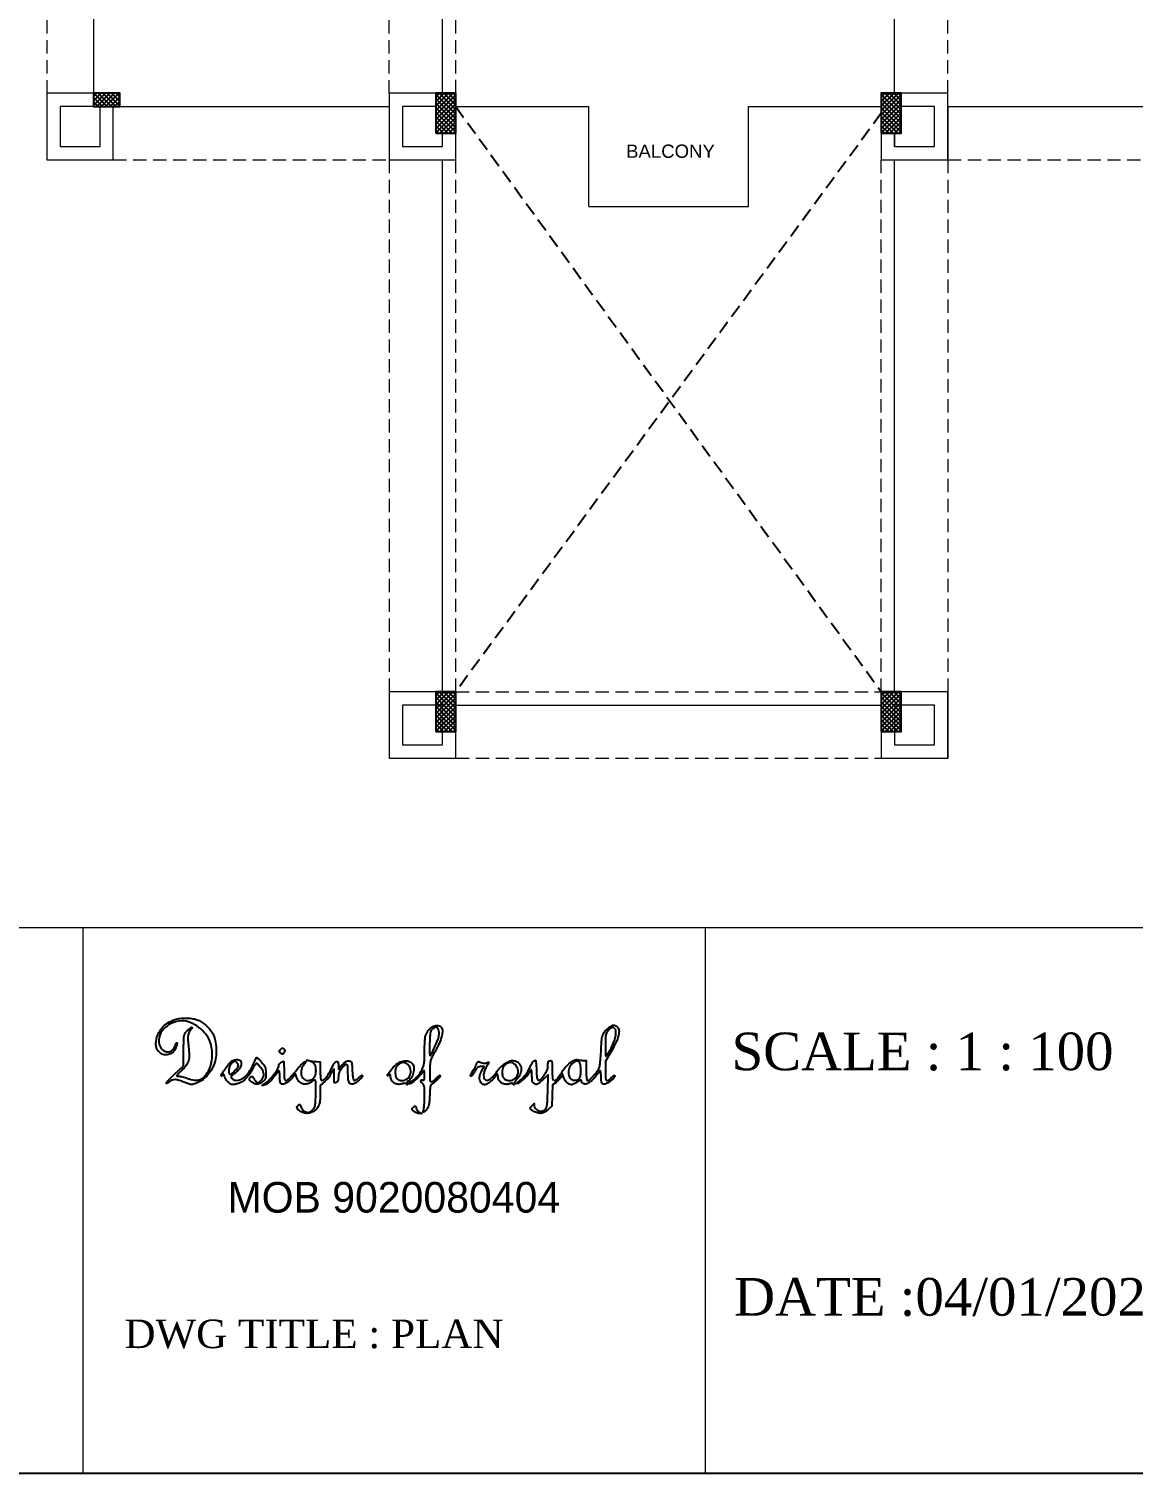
# Model space of a CAD drawing. Header units: centimetres. Extents: x -223085 to -5411, y 68813 to 74618.
# Drawn here: x -217642 to -215982, y 68817 to 70989 of the extents above; entities that cross this region are included whole.
import ezdxf

# ---------------------------------------------------------------- set-up
doc = ezdxf.new("R2010")
doc.units = ezdxf.units.CM
doc.linetypes.add('DASHED2', pattern=[0.375, 0.25, -0.125])
for name, color, linetype in [('A TEXT FRAME', 253, 'Continuous'), ('COLUMN', 6, 'Continuous'), ('WALLL', 7, 'Continuous')]:
    doc.layers.add(name, color=color, linetype=linetype)
doc.styles.add('ARI', font='arial.ttf')
doc.styles.get("Standard").update_dxf_attribs({"font": 'arial.ttf'})

# ---------------------------------------------------------------- blocks, each defined once
blk = doc.blocks.new('sfdsf')
blk.add_line((-33878.72, -54248.74), (-33878.72, -54458.74))
blk = doc.blocks.new('CVVX')
at = {"lineweight": 5}
for p, q in [((71152.14, -85049.75), (72108.68, -85049.75)), ((71413.76, -85049.75), (71413.76, -85241.06)), ((71632.06, -85049.75), (71632.06, -85241.06))]:
    blk.add_line(p, q, dxfattribs=at)
for points in [[(71454.24, -85082.2, -0.056796), (71455.62, -85082.97, -0.03026), (71457.14, -85084.21, -0.030278), (71458.49, -85085.61, -0.059459), (71459.35, -85086.9, -0.063447), (71460.22, -85089.35, -0.045502), (71460.58, -85092.23, -0.044589), (71460.42, -85095.21, -0.053275), (71459.72, -85097.92, -0.055354), (71458.71, -85099.91, -0.045165), (71457.23, -85101.79, -0.04615), (71455.48, -85103.32, -0.067334), (71453.68, -85104.28, -0.017298), (71452.53, -85104.67, -0.083524), (71451.85, -85104.75, -0.071528), (71451.14, -85104.61, -0.010704), (71449.76, -85104.11, 0.015999), (71447.58, -85103.33, 0.060974), (71446.16, -85103.06, 0.101172), (71445.12, -85103.2, 0.104525), (71444.24, -85103.74, -0.027547), (71443.87, -85104.05, -0.042758), (71443.52, -85104.27, -0.052146), (71443.23, -85104.38, -0.268728), (71443.07, -85104.34, -0.391095), (71443.06, -85104.15, -0.006763), (71443.81, -85103.29, -0.013149), (71444.77, -85102.28, -0.007891), (71445.96, -85101.13), (71449.11, -85098.17), (71449.13, -85093.39, -0.002569), (71449.17, -85089.16, -0.039484), (71449.3, -85087.71, -0.101595), (71449.66, -85086.8, -0.052062), (71450.44, -85085.84, -0.028904), (71451.28, -85085.1, -0.080515), (71451.96, -85084.71, -0.642325), (71452.1, -85084.86, -0.093008), (71451.8, -85085.34, 0.068833), (71451.08, -85086.41, 0.077793), (71450.7, -85087.6, 0.053223), (71450.64, -85089.17, 0.015768), (71450.86, -85091.58, -0.024876), (71451.09, -85094.52, -0.076771), (71450.83, -85096.49, -0.090731), (71450.03, -85098.1, -0.044157), (71448.49, -85099.83, 0.004742), (71447.8, -85100.49, 0.00736), (71447.21, -85101.07, 0.002912), (71446.73, -85101.58, 0.191987), (71446.68, -85101.69, 0.329584), (71446.73, -85101.75, 0.028181), (71446.95, -85101.81, 0.028591), (71447.25, -85101.84, 0.017571), (71447.6, -85101.86, -0.050521), (71448.08, -85101.91, -0.014368), (71448.81, -85102.08, -0.014316), (71449.62, -85102.32, -0.014708), (71450.41, -85102.6, 0.061342), (71452.96, -85103.26, 0.129252), (71454.96, -85103, 0.124888), (71456.63, -85101.78, 0.055316), (71458.13, -85099.49, 0.066137), (71458.85, -85097.44, 0.042797), (71459.15, -85094.95, 0.041464), (71459.02, -85092.33, 0.048837), (71458.45, -85089.92, 0.086028), (71456.95, -85087.16, 0.063376), (71454.46, -85084.72, 0.064413), (71451.48, -85083.03, 0.097781), (71448.57, -85082.45, 0.11776), (71444.72, -85083.37, 0.114887), (71441.66, -85085.94, 0.138644), (71440.39, -85089.21, 0.200841), (71441.3, -85092.13, 0.08771), (71442.33, -85092.98, 0.121187), (71443.48, -85093.31, 0.129268), (71444.6, -85093.07, 0.107665), (71445.54, -85092.29, 0.021846), (71445.83, -85091.88, 0.023752), (71446.08, -85091.45, 0.024121), (71446.26, -85091.07, 0.097228), (71446.31, -85090.82, -0.063691), (71446.34, -85090.62, -0.051663), (71446.41, -85090.41, -0.053395), (71446.53, -85090.24, -0.085949), (71446.66, -85090.12, -0.618547), (71446.84, -85090.23, -0.045168), (71446.7, -85090.96, -0.031972), (71446.36, -85091.94, -0.039632), (71445.91, -85092.81, -0.118898), (71444.86, -85093.84, -0.104648), (71443.4, -85094.34, -0.105425), (71441.87, -85094.21, -0.122445), (71440.62, -85093.46, -0.06686), (71439.91, -85092.52, -0.077755), (71439.51, -85091.48, -0.068477), (71439.42, -85090.25, -0.038894), (71439.64, -85088.78, -0.062869), (71440.45, -85086.52, -0.071579), (71441.78, -85084.64, -0.067953), (71443.65, -85083.14, -0.049411), (71446.06, -85082, -0.057214), (71447.92, -85081.56, -0.035087), (71450.17, -85081.46, -0.035103), (71452.41, -85081.68, -0.057679)], [(71539.39, -85084.53, -0.193707), (71539.91, -85085.76, -0.065721), (71539.7, -85087.72, -0.047036), (71538.8, -85090.28, -0.022599), (71537.21, -85093.37, 0.011087), (71536.19, -85095.25, 0.05444), (71535.75, -85096.37, 0.051096), (71535.56, -85097.59, 0.009043), (71535.48, -85099.9, 0.006044), (71535.47, -85101.3, 0.00969), (71535.5, -85102.5, 0.003951), (71535.55, -85103.5, 0.290155), (71535.64, -85103.63, 0.107176), (71536.11, -85103.71, 0.105173), (71536.58, -85103.59, 0.067709), (71537.1, -85103.23, 0.020958), (71537.79, -85102.55, -0.015), (71538.22, -85102.12, -0.02477), (71538.61, -85101.78, -0.02209), (71538.94, -85101.55, -0.353016), (71539.06, -85101.56, -0.369108), (71539.09, -85101.94, -0.025332), (71538.37, -85102.82, -0.031942), (71537.48, -85103.7, -0.058952), (71536.63, -85104.28, 0.073643), (71536.02, -85104.72, 0.132611), (71535.71, -85105.24, 0.053591), (71535.56, -85106.15, 0.004458), (71535.44, -85108.55, -0.007732), (71535.33, -85110.52, -0.029396), (71535.17, -85111.75, -0.047209), (71534.92, -85112.6, -0.066098), (71534.53, -85113.3, -0.03092), (71533.86, -85114.09, -0.09929), (71533.29, -85114.49, -0.546519), (71533.1, -85114.35, -0.118423), (71533.23, -85113.87, 0.092335), (71533.39, -85113.36, 0.009822), (71533.52, -85112.12, 0.011818), (71533.61, -85110.63, 0.009136), (71533.64, -85108.99, 0.004435), (71533.61, -85106.54, 0.037404), (71533.51, -85105.44, 0.090021), (71533.28, -85104.8, 0.108771), (71532.85, -85104.33, -0.089901), (71532.4, -85103.88, -0.205945), (71532.31, -85103.42, -0.306722), (71532.58, -85103.17, -0.134674), (71533.09, -85103.22, 0.217563), (71533.35, -85103.2, 0.201251), (71533.52, -85102.99, 0.064486), (71533.6, -85102.48, 0.009826), (71533.61, -85101.43, 0.005339), (71533.59, -85100.31, 0.07892), (71533.51, -85099.92, 0.518083), (71533.37, -85099.88, 0.080982), (71533.15, -85100.14, -0.043385), (71531.92, -85101.77, -0.034877), (71530.34, -85103.3, -0.030923), (71528.84, -85104.41, -0.35393), (71528.15, -85104.34, -0.386642), (71528.15, -85104.23, -0.044453), (71528.33, -85104.04, -0.035518), (71528.64, -85103.82, -0.019883), (71529.03, -85103.6, 0.052285), (71530.09, -85102.9, 0.037006), (71531.12, -85101.91, 0.034763), (71532.06, -85100.7, 0.032284), (71532.85, -85099.35, 0.041101), (71533.26, -85098.33, 0.042328), (71533.49, -85097.27, 0.02658), (71533.61, -85095.82, 0.006193), (71533.64, -85093.38, -0.007512), (71533.66, -85091.6, -0.008521), (71533.74, -85089.9, -0.00787), (71533.86, -85088.45, -0.045954), (71534, -85087.71, -0.09252), (71534.93, -85085.85, -0.097863), (71536.45, -85084.5, -0.123564), (71538.08, -85084.02, -0.209458)], [(71601.25, -85084.56, -0.191515), (71601.84, -85085.77, -0.083686), (71601.68, -85087.57, -0.051137), (71600.75, -85090.05, -0.017995), (71598.94, -85093.4), (71597.08, -85096.56), (71597.08, -85099.95, 0.012719), (71597.14, -85102.43, 0.16676), (71597.48, -85103.27, 0.393943), (71598.07, -85103.33, 0.045345), (71599.15, -85102.36, -0.024359), (71599.52, -85102, -0.03933), (71599.87, -85101.73, -0.047197), (71600.16, -85101.58, -0.299905), (71600.32, -85101.61, -0.372939), (71600.34, -85102, -0.029127), (71599.63, -85102.84, -0.034074), (71598.7, -85103.7, -0.049004), (71597.75, -85104.32, -0.065563), (71596.69, -85104.7, -0.253478), (71596.04, -85104.52, -0.170756), (71595.68, -85103.77, -0.029806), (71595.58, -85102.19, 0.015791), (71595.56, -85101.34, 0.026239), (71595.47, -85100.63, 0.024533), (71595.36, -85100.1, 0.338227), (71595.21, -85099.99, 0.073322), (71595.07, -85100.01, 0.087482), (71594.95, -85100.07, 0.100035), (71594.87, -85100.16, 0.132124), (71594.84, -85100.27, -0.149645), (71594.78, -85100.45, -0.007373), (71594.43, -85100.94, -0.011386), (71593.99, -85101.52, -0.007932), (71593.46, -85102.16, -0.039291), (71591.87, -85103.76, -0.099153), (71590.44, -85104.56, -0.197011), (71589.39, -85104.48, -0.215671), (71588.75, -85103.69, 0.061704), (71588.59, -85103.29, 0.309889), (71588.39, -85103.19, 0.109517), (71588.06, -85103.31, 0.006601), (71587.17, -85103.9, -0.018531), (71586.59, -85104.26, -0.020408), (71586.01, -85104.57, -0.020301), (71585.49, -85104.78, -0.090067), (71585.17, -85104.84, -0.114236), (71584.39, -85104.66, -0.073587), (71583.62, -85104.13, -0.066088), (71582.96, -85103.34, -0.059887), (71582.51, -85102.37), (71582.06, -85101.02), (71581.54, -85102.09, -0.048933), (71581.25, -85102.57, -0.024461), (71580.8, -85103.1, -0.024022), (71580.28, -85103.62, -0.032519), (71579.75, -85104.03), (71578.49, -85104.89), (71578.36, -85108.63), (71578.23, -85112.36), (71576.84, -85113.64, -0.049293), (71575.71, -85114.49, -0.100382), (71574.67, -85114.86, -0.099459), (71573.56, -85114.8, -0.047765), (71572.22, -85114.31, -0.023725), (71571.15, -85113.75, -0.155916), (71570.76, -85113.3, -0.242991), (71570.79, -85112.82, -0.061598), (71571.28, -85112.19), (71572.07, -85111.39), (71572.07, -85112.2, 0.145017), (71572.28, -85112.88, 0.079591), (71572.86, -85113.54, 0.074605), (71573.68, -85114.01, 0.09508), (71574.52, -85114.17, 0.079063), (71574.88, -85114.12, 0.041372), (71575.29, -85113.94, 0.039829), (71575.7, -85113.69, 0.048604), (71576.03, -85113.39, 0.103354), (71576.41, -85112.73, 0.048906), (71576.64, -85111.76, 0.023303), (71576.77, -85110.17, 0.003542), (71576.86, -85106.97), (71576.98, -85101.33), (71575.1, -85103.09, -0.00499), (71573.72, -85104.35, -0.07773), (71573.18, -85104.7, -0.179414), (71572.72, -85104.73, -0.050809), (71572.05, -85104.46, -0.105153), (71571.69, -85104.15, -0.097995), (71571.47, -85103.71, -0.055065), (71571.36, -85103.03, -0.01239), (71571.33, -85101.84, 0.011807), (71571.31, -85100.99, 0.019585), (71571.24, -85100.27, 0.014415), (71571.16, -85099.72, 0.370096), (71571.05, -85099.63, 0.210278), (71570.91, -85099.69, 0.022207), (71570.68, -85099.99, 0.024433), (71570.42, -85100.38, 0.017214), (71570.18, -85100.84, -0.075692), (71569.47, -85101.86, -0.025499), (71568.15, -85103.12, -0.021272), (71566.75, -85104.22, -0.169122), (71565.98, -85104.45, -0.374132), (71565.91, -85104.38, -0.188849), (71565.95, -85104.25, -0.059749), (71566.15, -85104.04, -0.021629), (71566.48, -85103.8, 0.038154), (71567.68, -85102.85, 0.03475), (71568.77, -85101.69, 0.033662), (71569.72, -85100.36, 0.030951), (71570.51, -85098.87, -0.013126), (71571.13, -85097.62, -0.044272), (71571.62, -85096.85, -0.073935), (71572.07, -85096.42, -0.150293), (71572.53, -85096.27, -0.382606), (71572.64, -85096.36, -0.005649), (71572.75, -85097.27, -0.011994), (71572.84, -85098.39, -0.007229), (71572.9, -85099.71, 0.014207), (71573.06, -85102.46, 0.223748), (71573.53, -85103.25, 0.373462), (71574.23, -85103.18, 0.02757), (71575.57, -85101.55, 0.019478), (71576.23, -85100.57, 0.043688), (71576.64, -85099.77, 0.052419), (71576.85, -85099.01, 0.042826), (71576.92, -85098.17, -0.009533), (71576.94, -85097.58, -0.015784), (71576.97, -85097.08, -0.009587), (71577.02, -85096.69, -0.373891), (71577.08, -85096.63, 0.065182), (71577.17, -85096.62, 0.008575), (71577.36, -85096.57, 0.009838), (71577.59, -85096.49, 0.008099), (71577.83, -85096.41, -0.303196), (71578.13, -85096.47, -0.147476), (71578.31, -85096.84, -0.039168), (71578.4, -85097.73, -0.004347), (71578.42, -85099.76, 0.01731), (71578.52, -85102.76, 0.3527), (71579.1, -85103.38, 0.277844), (71579.98, -85103.01, 0.013217), (71581.87, -85100.27, -0.036563), (71583.26, -85098.45, -0.048569), (71584.79, -85097.03, -0.057546), (71586.24, -85096.17, -0.170922), (71587.37, -85096.08, 0.022365), (71587.8, -85096.17, 0.012687), (71588.33, -85096.25, 0.012649), (71588.87, -85096.29, 0.020323), (71589.33, -85096.31), (71590.36, -85096.29), (71590.36, -85099.82, 0.006107), (71590.38, -85101.61, 0.029926), (71590.47, -85102.61, 0.059204), (71590.62, -85103.18, 0.306642), (71590.87, -85103.35, 0.19439), (71591.54, -85103.08, 0.01458), (71592.93, -85101.65, 0.020415), (71594.24, -85100.11, 0.066502), (71594.91, -85098.96, 0.065837), (71595.09, -85098.3, 0.007276), (71595.28, -85096.75, 0.008772), (71595.44, -85094.89, 0.006994), (71595.56, -85092.87, -0.004416), (71595.71, -85089.9, -0.02856), (71595.88, -85088.41, -0.054806), (71596.18, -85087.41, -0.052054), (71596.68, -85086.48, -0.039755), (71597.46, -85085.52, -0.041358), (71598.37, -85084.7, -0.044989), (71599.28, -85084.14, -0.112207), (71600.03, -85083.95, -0.086729), (71600.28, -85083.99, -0.0343), (71600.61, -85084.13, -0.032663), (71600.95, -85084.33, -0.035134)], [(71536.29, -85085.48, 0.086344), (71535.9, -85086.08, 0.057029), (71535.66, -85086.86, 0.030908), (71535.52, -85088.07, 0.006175), (71535.43, -85090.24, 0.005276), (71535.4, -85091.78, 0.007908), (71535.41, -85093.13, 0.003879), (71535.45, -85094.26, 0.151192), (71535.53, -85094.5, 0.562567), (71535.87, -85094.47, 0.005632), (71537.1, -85091.84, 0.012193), (71538.22, -85089.25, 0.051208), (71538.69, -85087.62, 0.059646), (71538.75, -85086.55, 0.076751), (71538.54, -85085.59, 0.099686), (71538.11, -85084.93, 0.204119), (71537.56, -85084.69, 0.10451), (71537.3, -85084.74, 0.035283), (71536.96, -85084.92, 0.033291), (71536.61, -85085.18, 0.032525)], [(71598.04, -85085.84, 0.047285), (71597.5, -85086.62, 0.078645), (71597.22, -85087.37, 0.043109), (71597.1, -85088.45, 0.006061), (71597.08, -85090.69), (71597.08, -85093.36), (71597.08, -85094.58, 0.528442), (71597.26, -85094.71, 0.136088), (71597.62, -85094.44, 0.033811), (71598.24, -85093.5, 0.009785), (71599.08, -85091.98, 0.028257), (71600.05, -85089.82, 0.042348), (71600.63, -85087.84, 0.050626), (71600.79, -85086.23, 0.174173), (71600.44, -85085.25, 0.095651), (71599.91, -85084.82, 0.186196), (71599.38, -85084.75, 0.124614), (71598.79, -85085.07, 0.03393)], [(71484.33, -85093.58, -0.023061), (71484.02, -85094.03, -0.195283), (71483.81, -85094.15, -0.199518), (71483.58, -85094.1, -0.024188), (71483.17, -85093.76, -0.024782), (71482.79, -85093.38, -0.178643), (71482.69, -85093.14, -0.170605), (71482.77, -85092.89, -0.02217), (71483.13, -85092.46, -0.026045), (71483.5, -85092.09, -0.146581), (71483.75, -85091.98, -0.187729), (71483.98, -85092.03, -0.048041), (71484.29, -85092.28, -0.051087), (71484.54, -85092.59, -0.138938), (71484.62, -85092.85, -0.116603), (71484.56, -85093.15, -0.030746)], [(71477.37, -85098.06, -0.090281), (71477.8, -85099.08, -0.041693), (71478.01, -85100.52, -0.041693), (71477.97, -85101.96, -0.095523), (71477.65, -85103, -0.06376), (71477.42, -85103.31, -0.027737), (71477.05, -85103.67, -0.026895), (71476.61, -85104.01, -0.032256), (71476.16, -85104.29, -0.029358), (71475.51, -85104.58, -0.085747), (71475.03, -85104.67, -0.080094), (71474.52, -85104.6, -0.023451), (71473.79, -85104.33, -0.030589), (71472.82, -85103.85, -0.111488), (71472.32, -85103.39, -0.197114), (71472.21, -85102.91, -0.131456), (71472.45, -85102.4, -0.042159), (71472.86, -85101.98, -0.231915), (71473.16, -85101.9, -0.205106), (71473.43, -85102.09, -0.0331), (71473.74, -85102.67, 0.042038), (71473.93, -85103.01, 0.028875), (71474.2, -85103.36, 0.029191), (71474.5, -85103.67, 0.051232), (71474.79, -85103.88, 0.082004), (71475.17, -85104.03, 0.150276), (71475.51, -85104, 0.096022), (71475.87, -85103.77, 0.021718), (71476.37, -85103.24, 0.051826), (71476.96, -85102.4, 0.091172), (71477.23, -85101.6, 0.09504), (71477.2, -85100.77, 0.060434), (71476.86, -85099.87, 0.039351), (71476.38, -85099.09, 0.024458), (71475.7, -85098.25, 0.018643), (71475, -85097.53, 0.193746), (71474.63, -85097.38, 0.241798), (71474.47, -85097.46, 0.008988), (71474.08, -85098.02, 0.014538), (71473.64, -85098.73, 0.009507), (71473.17, -85099.57, -0.030601), (71471.99, -85101.49, -0.052025), (71470.76, -85102.91, -0.060267), (71469.4, -85103.9, -0.062554), (71467.87, -85104.52, -0.014762), (71466.81, -85104.77, -0.076835), (71466.21, -85104.8, -0.099997), (71465.71, -85104.64, -0.033938), (71465.07, -85104.23, -0.042475), (71464.65, -85103.85, -0.029187), (71464.23, -85103.37, -0.029507), (71463.89, -85102.85, -0.051658), (71463.68, -85102.38, 0.006727), (71463.35, -85101.42, 0.120859), (71463.17, -85101.15, 0.403796), (71462.98, -85101.16, 0.053727), (71462.72, -85101.49, -0.016672), (71462.55, -85101.74, -0.190711), (71462.45, -85101.81, -0.415055), (71462.38, -85101.76, -0.042948), (71462.36, -85101.56, -0.15104), (71462.54, -85100.97, -0.007167), (71463.73, -85099.23, -0.011603), (71464.96, -85097.58, -0.053854), (71465.79, -85096.73, -0.082), (71466.59, -85096.26, -0.066208), (71467.57, -85096.02, -0.072596), (71468.47, -85096.06, -0.174027), (71469.03, -85096.4, -0.201174), (71469.36, -85097.48, -0.104154), (71468.93, -85098.85, -0.078164), (71467.8, -85100.26, -0.056188), (71466.16, -85101.46, 0.213332), (71465.82, -85101.92, 0.202576), (71465.93, -85102.5, 0.129398), (71466.52, -85103.03, 0.087947), (71467.38, -85103.29, 0.135445), (71469.13, -85103.02, 0.088509), (71470.82, -85101.87, 0.063586), (71472.47, -85099.79, 0.0301), (71474.05, -85096.77), (71474.74, -85095.24), (71475.73, -85096.15, -0.017156), (71476.15, -85096.57, -0.011102), (71476.62, -85097.09, -0.011163), (71477.05, -85097.61, -0.020671)], [(71465.78, -85097.5, 0.105992), (71465.23, -85098.41, 0.060615), (71464.96, -85099.67, 0.071965), (71465.02, -85100.75, 0.357416), (71465.46, -85101.11, 0.181545), (71466.08, -85100.88, 0.023118), (71467.14, -85099.86, 0.023655), (71468.1, -85098.75, 0.167897), (71468.33, -85098.09, 0.11116), (71468.22, -85097.6, 0.073106), (71467.89, -85097.11, 0.075046), (71467.46, -85096.75, 0.134922), (71467.01, -85096.63, 0.125321), (71466.8, -85096.69, 0.028244), (71466.48, -85096.89, 0.027573), (71466.12, -85097.17, 0.023682)], [(71495.85, -85096.74), (71497.06, -85096.76), (71497.06, -85100.06, 0.007346), (71497.09, -85101.62, 0.027926), (71497.17, -85102.6, 0.045029), (71497.31, -85103.18, 0.327933), (71497.53, -85103.34, 0.153431), (71498.25, -85103.1, 0.057221), (71499.05, -85102.37, 0.043104), (71499.89, -85101.22, 0.021836), (71500.75, -85099.63, -0.017664), (71501.88, -85097.51, -0.12668), (71502.69, -85096.69, -0.470774), (71503.21, -85096.88, -0.085289), (71503.42, -85098.03), (71503.44, -85099.43), (71504.45, -85098.27, -0.046623), (71506.1, -85096.7, -0.236066), (71507.31, -85096.45, -0.279026), (71508.09, -85097.26, -0.05951), (71508.3, -85099.29, 0.016214), (71508.33, -85100.99, 0.03664), (71508.49, -85102.27, 0.050054), (71508.75, -85103.11, 0.302341), (71509.11, -85103.35, 0.129029), (71509.33, -85103.29, 0.021772), (71509.71, -85103.06, 0.022555), (71510.14, -85102.73, 0.018357), (71510.57, -85102.35, -0.018029), (71510.98, -85101.98, -0.029122), (71511.36, -85101.7, -0.028977), (71511.67, -85101.53, -0.32169), (71511.81, -85101.55, -0.365401), (71511.84, -85101.93, -0.027721), (71511.13, -85102.82, -0.033593), (71510.24, -85103.7, -0.058178), (71509.37, -85104.29, -0.100458), (71508.11, -85104.65, -0.274993), (71507.31, -85104.25, -0.12463), (71506.88, -85102.97, -0.019035), (71506.77, -85100.27, 0.019707), (71506.69, -85098.36, 0.260506), (71506.31, -85097.79, 0.322384), (71505.71, -85097.89, 0.026145), (71504.55, -85099.14, 0.027455), (71503.99, -85099.9, 0.052894), (71503.65, -85100.57, 0.05637), (71503.47, -85101.27, 0.035755), (71503.41, -85102.12, -0.023444), (71503.37, -85102.91, -0.066754), (71503.25, -85103.44, -0.093903), (71503.02, -85103.82, -0.08634), (71502.66, -85104.1, -0.100254), (71502.24, -85104.22, -0.343197), (71502.02, -85104.08, -0.079813), (71501.93, -85103.57, -0.004563), (71501.91, -85101.96), (71501.9, -85099.43), (71501.17, -85100.36, 0.020045), (71500.89, -85100.75, 0.022199), (71500.65, -85101.15, 0.022261), (71500.48, -85101.51, 0.096987), (71500.43, -85101.73, -0.162206), (71500.34, -85101.98, -0.015148), (71499.93, -85102.47, -0.018216), (71499.39, -85103.05, -0.013316), (71498.74, -85103.65), (71497.06, -85105.12), (71497.06, -85108.17, -0.024933), (71496.95, -85110.49, -0.068328), (71496.56, -85112.09, -0.09064), (71495.85, -85113.25, -0.072396), (71494.71, -85114.19, -0.061997), (71493.56, -85114.71, -0.075706), (71492.39, -85114.88, -0.075451), (71491.22, -85114.7, -0.061057), (71490.07, -85114.18, -0.04548), (71489.27, -85113.59, -0.138449), (71488.92, -85113.03, -0.193034), (71488.97, -85112.48, -0.101974), (71489.4, -85111.95, -0.057478), (71489.69, -85111.75, -0.268228), (71489.88, -85111.77, -0.164715), (71490.04, -85111.96, -0.021683), (71490.19, -85112.47, 0.089385), (71490.54, -85113.26, 0.073856), (71491.17, -85113.93, 0.074515), (71491.96, -85114.39, 0.094254), (71492.79, -85114.55, 0.091627), (71493.15, -85114.48, 0.038031), (71493.61, -85114.26, 0.035993), (71494.07, -85113.95, 0.03866), (71494.48, -85113.58, 0.069689), (71494.99, -85112.86, 0.075304), (71495.27, -85112.04, 0.03369), (71495.41, -85110.74, 0.003907), (71495.51, -85107.8, 0.005734), (71495.55, -85104.69, 0.060284), (71495.4, -85103.44, 0.397107), (71495.02, -85103.19, 0.176432), (71494.47, -85103.52, -0.068098), (71494.21, -85103.75, -0.023779), (71493.78, -85104.02, -0.023103), (71493.28, -85104.27, -0.024963), (71492.76, -85104.47, -0.092179), (71491.52, -85104.64, -0.110348), (71490.38, -85104.33, -0.107541), (71489.46, -85103.55, -0.083943), (71488.84, -85102.39), (71488.4, -85101.04), (71487.29, -85102.39, -0.038827), (71486.28, -85103.43, -0.049777), (71485.21, -85104.21, -0.058571), (71484.21, -85104.64, -0.166421), (71483.47, -85104.61, -0.163348), (71483.19, -85104.38, -0.080281), (71483.01, -85103.96, -0.046129), (71482.91, -85103.27, -0.012974), (71482.88, -85102.19, 0.011954), (71482.86, -85101.35, 0.019947), (71482.8, -85100.64, 0.014969), (71482.71, -85100.09, 0.378032), (71482.6, -85100.01, 0.192163), (71482.44, -85100.08, 0.00909), (71482.04, -85100.54, 0.01385), (71481.57, -85101.11, 0.009416), (71481.07, -85101.78, -0.019954), (71480.07, -85103.08, -0.041568), (71479.17, -85103.98, -0.05136), (71478.27, -85104.6, -0.05474), (71477.28, -85105, -0.005578), (71476.72, -85105.16, -0.618692), (71476.68, -85105.11, -0.150987), (71476.77, -85105.01, -0.002081), (71477.47, -85104.55, 0.055892), (71479.05, -85103.25, 0.027782), (71480.75, -85101.29, 0.024617), (71482.15, -85099.29, 0.141272), (71482.51, -85098.05, -0.15779), (71482.65, -85097.61, -0.059038), (71483.09, -85097.13, -0.05828), (71483.65, -85096.76, -0.119581), (71484.16, -85096.63, -0.391544), (71484.25, -85096.71, -0.003809), (71484.31, -85097.62, -0.009802), (71484.36, -85098.7, -0.005893), (71484.37, -85099.99, 0.004736), (71484.39, -85101.98, 0.046976), (71484.49, -85102.81, 0.151487), (71484.7, -85103.2, 0.193023), (71485.08, -85103.35, 0.167439), (71485.49, -85103.21, 0.022503), (71486.19, -85102.61, 0.022191), (71487.02, -85101.75, 0.012609), (71487.96, -85100.64, -0.007102), (71489.47, -85098.83, -0.019843), (71490.59, -85097.62, -0.024162), (71491.44, -85096.85, -0.163622), (71491.96, -85096.64, -0.53027), (71492.02, -85096.72, -0.04553), (71491.9, -85096.97, -0.029892), (71491.66, -85097.34, -0.014535), (71491.31, -85097.78, 0.113479), (71490.43, -85099.5, 0.122511), (71490.42, -85101.38, 0.148098), (71491.27, -85102.8, 0.187811), (71492.68, -85103.35, 0.09562), (71493.88, -85103.12, 0.119856), (71494.8, -85102.46, 0.109146), (71495.38, -85101.4, 0.069478), (71495.57, -85100, 0.040231), (71495.46, -85098.66, 0.096849), (71495.12, -85097.74, 0.1121), (71494.49, -85097.09, 0.065736), (71493.52, -85096.63), (71492.4, -85096.26), (71493.52, -85096.49, 0.014936), (71494.03, -85096.58, 0.008415), (71494.66, -85096.66, 0.008393), (71495.3, -85096.71, 0.013594)], [(71529.23, -85097.25, -0.179015), (71529.87, -85098.49, -0.08045), (71529.81, -85100.34, -0.075596), (71529.14, -85102.21, -0.116407), (71528, -85103.48, 0.045632), (71527.69, -85103.75, 0.081936), (71527.49, -85104.02, 0.10754), (71527.43, -85104.29, 0.135382), (71527.49, -85104.53, -0.007681), (71527.63, -85104.79, -0.461407), (71527.62, -85104.83, -0.268998), (71527.55, -85104.82, -0.005389), (71527.3, -85104.6, 0.092741), (71527.02, -85104.42, 0.08562), (71526.69, -85104.35, 0.064358), (71526.28, -85104.39, 0.028057), (71525.75, -85104.54, -0.114168), (71524.31, -85104.7, -0.117978), (71522.98, -85104.2, -0.121326), (71522.03, -85103.17, -0.12536), (71521.69, -85101.84, 0.020471), (71521.68, -85101.4, 0.236135), (71521.59, -85101.26, 0.292654), (71521.44, -85101.26, 0.028829), (71521.13, -85101.48, -0.113153), (71520.75, -85101.68, -0.61117), (71520.64, -85101.54, -0.053954), (71521.01, -85100.85, -0.009019), (71521.88, -85099.61, -0.064719), (71523.67, -85097.74, -0.092366), (71525.68, -85096.66, -0.11456), (71527.62, -85096.5, -0.148566)], [(71524.42, -85097.91, 0.039143), (71523.89, -85098.44, 0.078912), (71523.58, -85098.95, 0.07081), (71523.42, -85099.57, 0.026551), (71523.37, -85100.46, 0.047173), (71523.5, -85101.83, 0.129145), (71523.92, -85102.7, 0.148427), (71524.67, -85103.19, 0.069889), (71525.82, -85103.35, 0.15744), (71527.5, -85102.81, 0.147281), (71528.6, -85101.37, 0.142696), (71528.74, -85099.53, 0.145944), (71527.87, -85097.92, 0.065505), (71527.02, -85097.27, 0.130559), (71526.21, -85097.05, 0.123715), (71525.37, -85097.26, 0.055672)], [(71566.12, -85096.83, -0.15407), (71567.19, -85097.89, -0.122268), (71567.57, -85099.49, -0.106451), (71567.18, -85101.26, -0.094789), (71566.09, -85102.8, 0.028458), (71565.67, -85103.25, 0.037558), (71565.35, -85103.71, 0.041326), (71565.15, -85104.11, 0.188188), (71565.15, -85104.36, -0.06642), (71565.19, -85104.55, -0.113956), (71565.17, -85104.7, -0.15225), (71565.09, -85104.8, -0.154637), (71564.97, -85104.84, -0.09686), (71564.83, -85104.82, -0.097406), (71564.72, -85104.74, -0.098441), (71564.64, -85104.62, -0.101261), (71564.61, -85104.49, 0.318979), (71564.53, -85104.37, 0.093141), (71564.3, -85104.34, 0.052709), (71563.94, -85104.39, 0.022249), (71563.48, -85104.53, -0.111437), (71562.03, -85104.69, -0.116937), (71560.68, -85104.21, -0.12201), (71559.73, -85103.2, -0.128459), (71559.39, -85101.88, 0.067303), (71559.31, -85101.29, 0.417664), (71559.07, -85101.16, 0.171707), (71558.7, -85101.42, 0.023184), (71558.19, -85102.22, -0.07019), (71557.56, -85103.05, -0.032684), (71556.53, -85103.93, -0.030959), (71555.44, -85104.64, -0.129509), (71554.7, -85104.84, -0.207883), (71553.63, -85104.38, -0.142458), (71553.03, -85103.19, -0.103237), (71553.06, -85101.52, -0.077656), (71553.74, -85099.8), (71554.51, -85098.5), (71553.31, -85098.5, 0.05244), (71552.63, -85098.57, 0.117255), (71552.16, -85098.79, 0.083711), (71551.75, -85099.25, 0.018133), (71551.22, -85100.18, -0.013942), (71550.85, -85100.82, -0.020433), (71550.49, -85101.36, -0.016502), (71550.17, -85101.78, -0.223504), (71550, -85101.86, -0.237046), (71549.79, -85101.75, -0.247114), (71549.76, -85101.52, -0.046716), (71549.99, -85101.02, -0.003576), (71550.73, -85099.73, 0.005427), (71551.15, -85098.99, 0.00574), (71551.55, -85098.26, 0.005499), (71551.88, -85097.62, 0.02591), (71552.04, -85097.25, -0.062077), (71552.2, -85096.95, -0.133764), (71552.39, -85096.78, -0.138954), (71552.64, -85096.75, -0.069283), (71552.95, -85096.83, 0.030924), (71553.91, -85097.16, 0.057855), (71554.72, -85097.29, 0.074452), (71555.38, -85097.22, 0.108428), (71555.91, -85096.96, -0.190063), (71556.07, -85096.9, -0.477148), (71556.14, -85096.99, -0.052031), (71555.98, -85097.39, -0.008308), (71555.58, -85098.13, 0.029141), (71554.84, -85099.62, 0.052623), (71554.44, -85100.93, 0.068787), (71554.38, -85102.01, 0.137417), (71554.68, -85102.8, 0.203342), (71555.4, -85103.23, 0.164683), (71556.3, -85103.06, 0.080247), (71557.42, -85102.16, 0.023738), (71558.83, -85100.45, -0.017017), (71559.75, -85099.29, -0.02603), (71560.64, -85098.35, -0.03003), (71561.51, -85097.62, -0.042907), (71562.36, -85097.1, -0.01672), (71563.65, -85096.5, -0.082167), (71564.43, -85096.31, -0.103422), (71565.15, -85096.41, -0.034406)], [(71562.56, -85097.44, 0.056509), (71561.77, -85097.99, 0.088169), (71561.25, -85098.64, 0.081463), (71560.97, -85099.47, 0.041924), (71560.88, -85100.56, 0.065956), (71561.04, -85101.81, 0.127648), (71561.54, -85102.67, 0.130392), (71562.38, -85103.18, 0.070332), (71563.59, -85103.35, 0.163093), (71565.24, -85102.8, 0.147831), (71566.3, -85101.34, 0.142518), (71566.4, -85099.49, 0.149647), (71565.49, -85097.92, 0.044027), (71564.72, -85097.33, 0.102276), (71564.05, -85097.07, 0.110209), (71563.36, -85097.11, 0.056351)], [(71585.33, -85097.52, 0.116697), (71584.34, -85099.12, 0.110039), (71584.15, -85101.02, 0.1328), (71584.77, -85102.58, 0.205503), (71586.01, -85103.28, 0.102574), (71587.14, -85103.18, 0.165007), (71587.91, -85102.63, 0.116857), (71588.36, -85101.54, 0.03921), (71588.49, -85099.82, 0.049992), (71588.29, -85097.8, 0.187907), (71587.62, -85096.75, 0.268757), (71586.6, -85096.65, 0.091054)], [(71530.72, -85113.14, 0.085071), (71530.83, -85113.49, 0.049563), (71531.08, -85113.86, 0.047734), (71531.4, -85114.2, 0.058283), (71531.77, -85114.44), (71532.7, -85114.91), (71531.72, -85114.91, -0.057967), (71531.28, -85114.86, -0.033544), (71530.77, -85114.71, -0.033102), (71530.27, -85114.48, -0.047073), (71529.86, -85114.22, -0.022898), (71529.4, -85113.81, -0.131588), (71529.24, -85113.53, -0.187669), (71529.26, -85113.26, -0.056534), (71529.49, -85112.91, -0.043944), (71529.96, -85112.44, -0.225361), (71530.31, -85112.34, -0.260871), (71530.57, -85112.56, -0.055857)]]:
    blk.add_lwpolyline(points, format="xyb", close=True)
at = {"lineweight": 5, "xscale": 4.554945441230865, "yscale": 4.554945441230865, "zscale": 4.554945441230865, "rotation": 90.00000000000004}
blk.add_blockref('sfdsf', (-175947.9, 69074.68), dxfattribs=at)
at = {"lineweight": 5}
for s, width, gutter_width, insert, char_height, attachment_point in [('{\\fTimes New Roman|b0|i0|c0|p18;SCALE : 1 : 100}', 185.2454, 50, (71641.35, -85086.55), 13.191, 1), ('{\\fCopperplate Gothic Light|b0|i0|c0|p34;MOB 9020080404}', 840.4366, 12.5, (71522.87, -85138.95), 10.749, 2), ('\\A1;{\\fTimes New Roman|b0|i0|c0|p18;DATE :04/01/2023}', 159.0417, 50, (71642.2, -85172.64), 13.191, 1), ('{\\fTimes New Roman|b0|i0|c0|p18;DWG TITLE : PLAN }', 202.1385, 50, (71428.37, -85187.21), 10, 1)]:
    blk.add_mtext_dynamic_manual_height_columns(s, width=width, gutter_width=gutter_width, heights=[0], dxfattribs=dict(at, insert=insert, char_height=char_height, attachment_point=attachment_point))

msp = doc.modelspace()

# ---------------------------------------------------------------- hatches: boundary and pattern name
at = {"layer": 'COLUMN'}
h = msp.add_hatch(dxfattribs=at)
h.set_pattern_fill('ANSI37', color=2, scale=1.5, angle=-90)
h.set_pattern_definition([(315, (-236451.7406, -165592.4305), (3.36759605, 3.36759605), []), (45, (-236451.7406, -165592.4305), (-3.36759605, 3.36759605), [])])
h.paths.add_polyline_path([(-217545.32, 70892.389), (-217545.32, 70872.389), (-217505.32, 70872.389), (-217505.32, 70892.389)])
h = msp.add_hatch(dxfattribs=at)
h.set_pattern_fill('ANSI37', color=2, scale=1.5)
h.set_pattern_definition([(45, (19464.5654, 51935.9686), (-3.36759605, 3.36759605), []), (135, (19464.5654, 51935.9686), (-3.36759605, -3.36759605), [])])
h.paths.add_polyline_path([(-217030.254, 70832.389), (-217000.254, 70832.389), (-217000.254, 70892.389), (-217030.254, 70892.389)])
h = msp.add_hatch(dxfattribs=at)
h.set_pattern_fill('ANSI37', color=2, scale=1.5)
h.set_pattern_definition([(45, (20134.5707, 51935.9686), (-3.36759605, 3.36759605), []), (135, (20134.5707, 51935.9686), (-3.36759605, -3.36759605), [])])
h.paths.add_polyline_path([(-216360.248, 70832.389), (-216330.248, 70832.389), (-216330.248, 70892.389), (-216360.248, 70892.389)])
h = msp.add_hatch(dxfattribs=at)
h.set_pattern_fill('ANSI37', color=2, scale=1.5)
h.set_pattern_definition([(45, (19464.56, 51035.969), (-3.36759605, 3.36759605), []), (135, (19464.56, 51035.969), (-3.36759605, -3.36759605), [])])
h.paths.add_polyline_path([(-217030.259, 69932.39), (-217000.259, 69932.39), (-217000.259, 69992.39), (-217030.259, 69992.39)])
h = msp.add_hatch(dxfattribs=at)
h.set_pattern_fill('ANSI37', color=2, scale=1.5)
h.set_pattern_definition([(45, (20134.5654, 51035.969), (-3.36759605, 3.36759605), []), (135, (20134.5654, 51035.969), (-3.36759605, -3.36759605), [])])
h.paths.add_polyline_path([(-216360.254, 69932.39), (-216330.254, 69932.39), (-216330.254, 69992.39), (-216360.254, 69992.39)])

# ---------------------------------------------------------------- linework, layer by layer
at = {"layer": 'A TEXT FRAME', "color": 8, "linetype": 'DASHED2', "lineweight": 5, "ltscale": 80}
for p, q in [((-217100.265, 70892.379), (-217100.265, 71672.318)), ((-217000.265, 70892.389), (-217000.265, 71592.318)), ((-216260.265, 70892.379), (-216260.265, 71592.318)), ((-217615.337, 71062.379), (-217615.337, 70892.379)), ((-217515.337, 70792.379), (-217100.265, 70792.379)), ((-217100.265, 70792.379), (-217100.265, 69992.379)), ((-217000.265, 69992.379), (-217000.265, 70792.379)), ((-216360.265, 69992.379), (-216360.265, 70792.379)), ((-216260.265, 70792.379), (-216260.265, 69992.379)), ((-216260.265, 70792.379), (-215845.194, 70792.379)), ((-217000.265, 69992.379), (-216360.265, 69992.379)), ((-217000.265, 69892.379), (-216360.265, 69892.379))]:
    msp.add_line(p, q, dxfattribs=at)
at = {"layer": 'A TEXT FRAME', "color": 4, "linetype": 'ByBlock', "lineweight": 5}
for p, q in [((-217020.265, 70892.389), (-217020.265, 71592.318)), ((-216340.265, 70892.389), (-216340.265, 71592.318)), ((-217545.337, 71062.379), (-217545.337, 70892.379)), ((-217000.265, 70792.379), (-217000.265, 70892.389)), ((-216360.265, 70862.366), (-216360.265, 70892.379)), ((-217515.337, 70872.379), (-217100.265, 70872.379)), ((-217000.265, 70872.379), (-216800.257, 70872.379)), ((-216800.257, 70722.379), (-216800.257, 70872.379)), ((-216560.257, 70872.379), (-216360.248, 70872.379)), ((-216560.257, 70722.379), (-216560.257, 70872.379)), ((-216260.265, 70872.379), (-216260.265, 70792.379)), ((-216260.265, 70872.379), (-215845.194, 70872.379)), ((-217020.265, 70812.379), (-217020.265, 70832.389)), ((-216340.265, 70812.379), (-216340.265, 70832.389)), ((-217020.265, 69992.379), (-217020.265, 70792.379)), ((-216340.265, 69992.379), (-216340.265, 70792.379)), ((-216800.257, 70722.379), (-216560.257, 70722.379)), ((-216260.265, 69992.379), (-216260.265, 69892.379)), ((-217000.265, 69972.379), (-216360.265, 69972.379))]:
    msp.add_line(p, q, dxfattribs=at)
at = {"layer": 'A TEXT FRAME', "color": 60, "linetype": 'ByBlock', "lineweight": 5}
for p, q in [((-217100.265, 70872.379), (-217100.265, 70792.379)), ((-217100.265, 69992.379), (-217100.265, 69892.379))]:
    msp.add_line(p, q, dxfattribs=at)
at = {"layer": 'A TEXT FRAME', "color": 8, "linetype": 'DASHED2', "ltscale": 80}
for p, q in [((-217000.254, 70872.379), (-216360.265, 69992.379)), ((-216360.248, 70862.389), (-217000.259, 69992.39))]:
    msp.add_line(p, q, dxfattribs=at)
at = {"layer": 'A TEXT FRAME', "color": 4, "linetype": 'ByBlock', "lineweight": 5}
for points in [[(-217545.32, 70892.379), (-217615.337, 70892.379), (-217615.337, 70792.379), (-217515.337, 70792.379), (-217515.337, 70872.389)], [(-217030.254, 70872.379), (-217080.265, 70872.379), (-217080.265, 70812.379), (-217020.265, 70812.379), (-217020.265, 70832.389)], [(-216340.265, 70832.389), (-216340.265, 70812.379), (-216280.265, 70812.379), (-216280.265, 70872.379), (-216330.248, 70872.379)]]:
    msp.add_lwpolyline(points, dxfattribs=at)
at = {"layer": 'A TEXT FRAME', "color": 4, "linetype": 'ByBlock'}
msp.add_lwpolyline([(-217545.32, 70892.391), (-217545.32, 70872.391), (-217505.32, 70872.391), (-217505.32, 70892.391)], close=True, dxfattribs=at)
at = {"layer": 'A TEXT FRAME', "color": 6, "linetype": 'ByBlock'}
for points in [[(-217545.32, 70892.389), (-217545.32, 70872.389), (-217505.32, 70872.389), (-217505.32, 70892.389)], [(-217030.254, 70832.389), (-217000.254, 70832.389), (-217000.254, 70892.389), (-217030.254, 70892.389)], [(-216360.248, 70832.389), (-216330.248, 70832.389), (-216330.248, 70892.389), (-216360.248, 70892.389)], [(-217030.259, 69932.39), (-217000.259, 69932.39), (-217000.259, 69992.39), (-217030.259, 69992.39)], [(-216360.254, 69932.39), (-216330.254, 69932.39), (-216330.254, 69992.39), (-216360.254, 69992.39)]]:
    msp.add_lwpolyline(points, close=True, dxfattribs=at)
at = {"layer": 'A TEXT FRAME', "color": 4, "linetype": 'ByBlock', "lineweight": 5}
for points in [[(-217000.265, 70892.379), (-217100.265, 70892.379), (-217100.265, 70792.379), (-217000.265, 70792.379)], [(-216260.265, 70892.379), (-216360.265, 70892.379), (-216360.265, 70792.379), (-216260.265, 70792.379)], [(-217535.337, 70872.379), (-217595.337, 70872.379), (-217595.337, 70812.379), (-217535.337, 70812.379)], [(-217000.265, 69992.379), (-217100.265, 69992.379), (-217100.265, 69892.379), (-217000.265, 69892.379)], [(-216260.265, 69992.379), (-216360.265, 69992.379), (-216360.265, 69892.379), (-216260.265, 69892.379)], [(-217020.265, 69972.379), (-217080.265, 69972.379), (-217080.265, 69912.379), (-217020.265, 69912.379)], [(-216280.265, 69972.379), (-216340.265, 69972.379), (-216340.265, 69912.379), (-216280.265, 69912.379)]]:
    msp.add_lwpolyline(points, close=True, dxfattribs=at)

# ---------------------------------------------------------------- block references
at = {"layer": 'WALLL', "linetype": 'ByBlock', "lineweight": 0, "xscale": 4.287940003608949, "yscale": 4.287940003608949, "zscale": 4.287940003608949}
msp.add_blockref('CVVX', (-523779.212, 434325.872, 0), dxfattribs=at)

# ---------------------------------------------------------------- texts
at = {"color": 60, "lineweight": 5, "insert": (-216481.106, 70815.346), "char_height": 20, "width": 392.50181, "attachment_point": 3, "style": 'ARI'}
msp.add_mtext('\\pxqc;BALCONY', dxfattribs=at)

doc.saveas('drawing.dxf')
